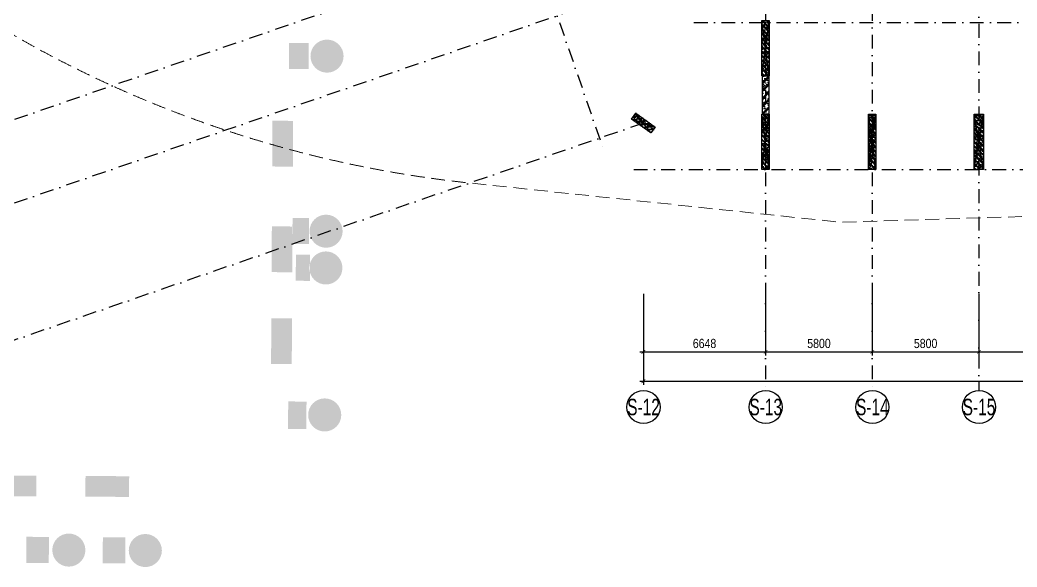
# Model space of a CAD drawing. Header units: millimetres. Extents: x -185400 to 961535, y -14070 to 330824.
# Drawn here: x -86082 to -31849, y -14070 to 15707 of the extents above; entities that cross this region are included whole.
import ezdxf
from ezdxf.enums import TextEntityAlignment as Align

# ---------------------------------------------------------------- set-up
doc = ezdxf.new("R2010")
doc.units = ezdxf.units.MM
doc.header["$LTSCALE"] = 300
doc.header["$MEASUREMENT"] = 0
doc.set_wipeout_variables(frame=1)
doc.linetypes.add('DASHDOT', pattern=[1, 0.5, -0.25, 0, -0.25])
doc.linetypes.add('HIDDEN', pattern=[0.375, 0.25, -0.125])
for name, color, linetype in [('$AUDIT-BAD-LAYER', 7, 'Continuous'), ('AUDIT_I_220805193045-1', 50, 'Continuous'), ('AUDIT_I_220807103235-17', 50, 'Continuous'), ('KC2-COLUMN', 2, 'Continuous'), ('KC2-HATCH', 252, 'Continuous'), ('KT-Dim', 8, 'Continuous'), ('KT-Kich thuoc', 9, 'Continuous'), ('KT-Luoi truc South Tower', 8, 'DASHDOT'), ('ST_MBDV Cot vach 220805$0$AUDIT_I_220805193045-5', 6, 'Continuous')]:
    doc.layers.add(name, color=color, linetype=linetype)
doc.layers.add('KT-Chi gioi XD', color=7, linetype='HIDDEN', true_color=0x0066cc)
doc.styles.add('Arial Narrow', font='ARIALN.TTF')
doc.styles.add('HBA-Text', font='GOTHIC.TTF')
doc.dimstyles.new('ccu12-200', dxfattribs={"dimscale": 200, "dimtxt": 2.5, "dimasz": 1, "dimexe": 1, "dimexo": 2, "dimgap": 1, "dimtad": 1, "dimdec": 0, "dimdsep": 46, "dimtxsty": 'Arial Narrow', "dimblk": 'ARCHTICK', "dimcen": -1, "dimdle": 1, "dimclrd": 256, "dimclre": 256, "dimclrt": 3, "dimadec": 0, "dimazin": 2, "dimtfac": 0.1, "dimtdec": 0, "dimtmove": 0, "dimatfit": 1, "dimldrblk": 'ARCHTICK', "dimfxl": 1, "dimtvp": 0.833333, "dimtolj": 1, "dimtzin": 12, "dimarcsym": 0})

# ---------------------------------------------------------------- blocks, each defined once
blk = doc.blocks.new('_ARCHTICK')
at = {"color": 0, "linetype": 'ByBlock', "const_width": 0.15}
blk.add_lwpolyline([(-0.5, -0.5), (0.5, 0.5)], dxfattribs=at)
blk = doc.blocks.new('*D67')
at = {"layer": 'Defpoints', "color": 0, "transparency": 16777216}
for p in [(-52171, 1204), (-6323, 1204), (-6323, -3959)]:
    blk.add_point(p, dxfattribs=at)
at = {"layer": 'KT-Kich thuoc', "lineweight": -2, "transparency": 16777216}
for p, q in [((-52171, 804), (-52171, -4159)), ((-6323, 804), (-6323, -4159)), ((-52371, -3959), (-6123, -3959))]:
    blk.add_line(p, q, dxfattribs=at)
at = {"layer": 'KT-Kich thuoc', "lineweight": -2, "transparency": 16777216, "xscale": 200, "yscale": 200, "zscale": 200, "rotation": 180}
blk.add_blockref('_ARCHTICK', (-52171, -3959), dxfattribs=at)
at = {"layer": 'KT-Kich thuoc', "lineweight": -2, "transparency": 16777216, "xscale": 200, "yscale": 200, "zscale": 200}
blk.add_blockref('_ARCHTICK', (-6323, -3959), dxfattribs=at)
at = {"layer": 'KT-Kich thuoc', "color": 3, "transparency": 16777216, "insert": (-29247, -3504), "char_height": 500, "attachment_point": 5, "style": 'Arial Narrow'}
blk.add_mtext('\\A1;45848', dxfattribs=at)
blk = doc.blocks.new('*D69')
at = {"layer": 'Defpoints', "color": 0, "transparency": 16777216}
for p in [(-52171, 1204), (-45523, 1204, 0), (-45523, -2359)]:
    blk.add_point(p, dxfattribs=at)
at = {"layer": 'KT-Kich thuoc', "lineweight": -2, "transparency": 16777216}
for p, q in [((-52171, 804), (-52171, -2559)), ((-45523, 804), (-45523, -2559)), ((-52371, -2359), (-45323, -2359))]:
    blk.add_line(p, q, dxfattribs=at)
at = {"layer": 'KT-Kich thuoc', "lineweight": -2, "transparency": 16777216, "xscale": 200, "yscale": 200, "zscale": 200, "rotation": 180}
blk.add_blockref('_ARCHTICK', (-52171, -2359), dxfattribs=at)
at = {"layer": 'KT-Kich thuoc', "lineweight": -2, "transparency": 16777216, "xscale": 200, "yscale": 200, "zscale": 200}
blk.add_blockref('_ARCHTICK', (-45523, -2359), dxfattribs=at)
at = {"layer": 'KT-Kich thuoc', "color": 3, "transparency": 16777216, "insert": (-48847, -1904), "char_height": 500, "attachment_point": 5, "style": 'Arial Narrow'}
blk.add_mtext('\\A1;6648', dxfattribs=at)
blk = doc.blocks.new('*D51')
at = {"layer": 'Defpoints', "color": 0, "transparency": 16777216}
for p in [(-45523, 1204, 0), (-39723, 1204), (-39723, -2359)]:
    blk.add_point(p, dxfattribs=at)
at = {"layer": 'KT-Kich thuoc', "lineweight": -2, "transparency": 16777216}
for p, q in [((-45523, 804), (-45523, -2559)), ((-39723, 804), (-39723, -2559)), ((-45723, -2359), (-39523, -2359))]:
    blk.add_line(p, q, dxfattribs=at)
at = {"layer": 'KT-Kich thuoc', "lineweight": -2, "transparency": 16777216, "xscale": 200, "yscale": 200, "zscale": 200, "rotation": 180}
blk.add_blockref('_ARCHTICK', (-45523, -2359), dxfattribs=at)
at = {"layer": 'KT-Kich thuoc', "lineweight": -2, "transparency": 16777216, "xscale": 200, "yscale": 200, "zscale": 200}
blk.add_blockref('_ARCHTICK', (-39723, -2359), dxfattribs=at)
at = {"layer": 'KT-Kich thuoc', "color": 3, "transparency": 16777216, "insert": (-42623, -1904), "char_height": 500, "attachment_point": 5, "style": 'Arial Narrow'}
blk.add_mtext('\\A1;5800', dxfattribs=at)
blk = doc.blocks.new('*D52')
at = {"layer": 'Defpoints', "color": 0, "transparency": 16777216}
for p in [(-39723, 1204), (-33923, 1204), (-33923, -2359)]:
    blk.add_point(p, dxfattribs=at)
at = {"layer": 'KT-Kich thuoc', "lineweight": -2, "transparency": 16777216}
for p, q in [((-39723, 804), (-39723, -2559)), ((-33923, 804), (-33923, -2559)), ((-39923, -2359), (-33723, -2359))]:
    blk.add_line(p, q, dxfattribs=at)
at = {"layer": 'KT-Kich thuoc', "lineweight": -2, "transparency": 16777216, "xscale": 200, "yscale": 200, "zscale": 200, "rotation": 180}
blk.add_blockref('_ARCHTICK', (-39723, -2359), dxfattribs=at)
at = {"layer": 'KT-Kich thuoc', "lineweight": -2, "transparency": 16777216, "xscale": 200, "yscale": 200, "zscale": 200}
blk.add_blockref('_ARCHTICK', (-33923, -2359), dxfattribs=at)
at = {"layer": 'KT-Kich thuoc', "color": 3, "transparency": 16777216, "insert": (-36823, -1904), "char_height": 500, "attachment_point": 5, "style": 'Arial Narrow'}
blk.add_mtext('\\A1;5800', dxfattribs=at)
blk = doc.blocks.new('*D53')
at = {"layer": 'Defpoints', "color": 0, "transparency": 16777216}
for p in [(-33923, 1204), (-25223, 1204), (-25223, -2359)]:
    blk.add_point(p, dxfattribs=at)
at = {"layer": 'KT-Kich thuoc', "lineweight": -2, "transparency": 16777216}
for p, q in [((-33923, 804), (-33923, -2559)), ((-25223, 804), (-25223, -2559)), ((-34123, -2359), (-25023, -2359))]:
    blk.add_line(p, q, dxfattribs=at)
at = {"layer": 'KT-Kich thuoc', "lineweight": -2, "transparency": 16777216, "xscale": 200, "yscale": 200, "zscale": 200, "rotation": 180}
blk.add_blockref('_ARCHTICK', (-33923, -2359), dxfattribs=at)
at = {"layer": 'KT-Kich thuoc', "lineweight": -2, "transparency": 16777216, "xscale": 200, "yscale": 200, "zscale": 200}
blk.add_blockref('_ARCHTICK', (-25223, -2359), dxfattribs=at)
at = {"layer": 'KT-Kich thuoc', "color": 3, "transparency": 16777216, "insert": (-29573, -1904), "char_height": 500, "attachment_point": 5, "style": 'Arial Narrow'}
blk.add_mtext('\\A1;8700', dxfattribs=at)
blk = doc.blocks.new('GRID-SYM-flat-73')
at = {"layer": 'AUDIT_I_220805193045-1'}
blk.add_circle((0, 0, 0), 900, dxfattribs=at)
at = {"layer": 'AUDIT_I_220805193045-1', "style": 'HBA-Text'}
blk.add_attdef('GRID', text='', height=900, rotation=359.6303, dxfattribs=at).set_placement((0, 0, 0), align=Align.MIDDLE_CENTER)
blk = doc.blocks.new('*U82')
h = blk.add_hatch()
h.set_pattern_fill('VATLIEU04', color=250, scale=40, style=0, pattern_type=2)
h.set_pattern_definition([(50, (-550, 3050), (286.904, -25.101), [30, -330]), (355, (-550, 3050), (-55.5, 300.877), [24, -264]), (100.451, (-526.1, 3047.9), (231.404, 275.776), [25.496, -280.457]), (46.184, (-550, 3130), (426.896, -66.208), [45, -495]), (96.636, (-514.43, 3124.5), (373.865, 389.647), [38.244, -420.685]), (351.184, (-550, 3130), (373.865, 389.65), [36, -396]), (21, (-510, 3110), (238.763, -161.048), [30, -330]), (326, (-510, 3110), (97.326, 290.06), [24, -264]), (71.451, (-490.1, 3096.58), (336.09, 129.012), [25.496, -280.457]), (37.5, (-550, 3050), (4.864, 133.1575), [0, -260.8, 0, -268, 0, -265]), (7.5, (-550, 3050), (105.228, 157.7647), [0, -152.8, 0, -254.8, 0, -101]), (327.5, (-639.2, 3050), (213.529, -9.022), [0, -100, 0, -312, 0, -414]), (317.5, (-679.2, 3050), (233.274, 40.042), [0, -130, 0, -207.2, 0, -294]), (45, (-550, 3050), (-120.208, 120.208), []), (45, (-550, 3099), (-120.208, 120.208), [])])
h.paths.add_polyline_path([(-475, -475), (-75, -475), (-75, 2525), (-475, 2525)])
at = {"color": 6, "ltscale": 0.25}
blk.add_lwpolyline([(-475, -475), (-75, -475), (-75, 2525), (-475, 2525)], close=True, dxfattribs=at)
at = {"layer": 'Defpoints', "linetype": 'ByBlock', "ltscale": 30}
for p, q in [((-75, -475), (-475, 2525)), ((-475, -475), (-75, 2525))]:
    blk.add_line(p, q, dxfattribs=at)
blk = doc.blocks.new('*U77')
h = blk.add_hatch()
h.set_pattern_fill('VATLIEU04', color=250, scale=40, style=0, pattern_type=2)
h.set_pattern_definition([(50, (-450, 3050), (286.904, -25.101), [30, -330]), (355, (-450, 3050), (-55.5, 300.877), [24, -264]), (100.451, (-426.1, 3047.9), (231.404, 275.776), [25.496, -280.457]), (46.184, (-450, 3130), (426.896, -66.208), [45, -495]), (96.636, (-414.43, 3124.5), (373.865, 389.647), [38.244, -420.685]), (351.184, (-450, 3130), (373.865, 389.65), [36, -396]), (21, (-410, 3110), (238.763, -161.048), [30, -330]), (326, (-410, 3110), (97.326, 290.06), [24, -264]), (71.451, (-390.1, 3096.58), (336.09, 129.012), [25.496, -280.457]), (37.5, (-450, 3050), (4.864, 133.1575), [0, -260.8, 0, -268, 0, -265]), (7.5, (-450, 3050), (105.228, 157.7647), [0, -152.8, 0, -254.8, 0, -101]), (327.5, (-539.2, 3050), (213.529, -9.022), [0, -100, 0, -312, 0, -414]), (317.5, (-579.2, 3050), (233.274, 40.042), [0, -130, 0, -207.2, 0, -294]), (45, (-450, 3050), (-120.208, 120.208), []), (45, (-450, 3099), (-120.208, 120.208), [])])
h.paths.add_polyline_path([(-475, -475), (25, -475), (25, 2525), (-475, 2525)])
at = {"color": 6, "ltscale": 0.25}
blk.add_lwpolyline([(-475, -475), (25, -475), (25, 2525), (-475, 2525)], close=True, dxfattribs=at)
at = {"layer": 'Defpoints', "linetype": 'ByBlock', "ltscale": 30}
for p, q in [((25, -475), (-475, 2525)), ((-475, -475), (25, 2525))]:
    blk.add_line(p, q, dxfattribs=at)
blk = doc.blocks.new('*U87')
h = blk.add_hatch()
h.set_pattern_fill('VATLIEU04', color=250, scale=40, style=0, pattern_type=2)
h.set_pattern_definition([(50, (-550, 1350), (286.904, -25.1), [30, -330]), (355, (-550, 1350), (-55.5, 300.877), [24, -264]), (100.451, (-526.1, 1347.9), (231.404, 275.776), [25.496, -280.457]), (46.184, (-550, 1430), (426.896, -66.21), [45, -495]), (96.636, (-514.43, 1424.5), (373.865, 389.65), [38.244, -420.685]), (351.184, (-550, 1430), (373.86, 389.65), [36, -396]), (21, (-510, 1410), (238.763, -161.048), [30, -330]), (326, (-510, 1410), (97.326, 290.06), [24, -264]), (71.451, (-490.1, 1396.58), (336.09, 129.012), [25.496, -280.457]), (37.5, (-550, 1350), (4.864, 133.1575), [0, -260.8, 0, -268, 0, -265]), (7.5, (-550, 1350), (105.228, 157.765), [0, -152.8, 0, -254.8, 0, -101]), (327.5, (-639.2, 1350), (213.529, -9.022), [0, -100, 0, -312, 0, -414]), (317.5, (-679.2, 1350), (233.274, 40.042), [0, -130, 0, -207.2, 0, -294]), (45, (-550, 1350), (-120.208, 120.208), []), (45, (-550, 1399), (-120.208, 120.208), [])])
h.paths.add_polyline_path([(-475, -475), (-75, -475), (-75, 825), (-475, 825)])
at = {"color": 6, "ltscale": 0.25}
blk.add_lwpolyline([(-475, -475), (-75, -475), (-75, 825), (-475, 825)], close=True, dxfattribs=at)
at = {"layer": 'Defpoints', "linetype": 'ByBlock', "ltscale": 30}
for p, q in [((-75, -475), (-475, 825)), ((-475, -475), (-75, 825))]:
    blk.add_line(p, q, dxfattribs=at)
blk = doc.blocks.new('A$C4CF74F6B')
at = {"layer": 'KC2-HATCH'}
h = blk.add_hatch(dxfattribs=at)
h.set_pattern_fill('BT-01', color=256, scale=70, pattern_type=2)
h.set_pattern_definition([(50, (-156179.34, 173115.92), (502.0821, -43.9265), [52.5, -577.5]), (355, (-156179.34, 173115.9), (-97.1259, 526.5345), [42, -462]), (100.4514, (-156137.5, 173112.26), (404.9566, 482.6077), [44.6181, -490.7995]), (46.1842, (-156179.34, 173255.9), (747.0687, -115.8633), [78.75, -866.25]), (96.6356, (-156117.1, 173246.3), (654.264, 681.8825), [66.9272, -736.199]), (351.1842, (-156179.3, 173255.9), (654.2634, 681.883), [63, -693]), (21, (-156109.34, 173220.92), (417.8349, -281.8332), [52.5, -577.5]), (326, (-156109.34, 173220.9), (170.3207, 507.605), [42, -462]), (71.4514, (-156074.5, 173197.44), (588.1558, 225.7713), [44.6181, -490.7995]), (37.5, (-156179.34, 173115.92), (8.5119, 233.0257), [0, -456.4, 0, -469, 0, -463.75]), (7.5, (-156179.34, 173115.92), (184.14868, 276.0882), [0, -267.4, 0, -445.9, 0, -176.75]), (327.5, (-156335.44, 173115.92), (373.6757, -15.78841), [0, -175, 0, -546, 0, -724.5]), (317.5, (-156405.44, 173115.92), (408.2303, 70.0735), [0, -227.5, 0, -362.6, 0, -514.5]), (45, (-156179.34, 173115.92), (-210.36427, 210.36427), []), (45, (-156179.34, 173201.67), (-210.36427, 210.36427), [])])
h.paths.add_polyline_path([(-39375, 5100), (-39025, 5100), (-39025, 3000), (-39375, 3000)])
at = {"layer": 'KC2-COLUMN', "elevation": 0}
blk.add_lwpolyline([(-39375, 5100), (-39025, 5100), (-39025, 3000), (-39375, 3000)], close=True, dxfattribs=at)
blk = doc.blocks.new('Asix South Tower')
at = {"layer": 'KT-Luoi truc South Tower', "ltscale": 5}
for p, q in [((-72397.8, 60940.8), (-54303.1, 8530.3)), ((-33923, 33491.9), (-33923, -4459.1)), ((-45523, 29903.8), (-45523, -4459.1)), ((-39723, 29903.8), (-39723, -4459.1)), ((-47391.3, 23749.2), (-101381.4, 5109.2)), ((-45988, 19684.6), (-99978.1, 1044.6)), ((-49426.2, 15570.4), (10118.8, 15570.4)), ((-52170.8, 10095.3), (-96381.5, -5168.4)), ((-52698.1, 7570.4), (10118.8, 7570.4))]:
    blk.add_line(p, q, dxfattribs=at)
at = {"layer": 'KT-Dim'}
ref = blk.add_blockref('GRID-SYM-flat-73', (-52165.7, -5359.1, 0), dxfattribs=dict(at, rotation=0.325197994598278))
ref.add_attrib('GRID', 'S-12', dxfattribs={"layer": 'AUDIT_I_220807103235-17', "height": 900, "style": 'HBA-Text', "width": 0.7}).set_placement((-52165.7, -5359.1, 0), align=Align.MIDDLE_CENTER)
ref = blk.add_blockref('GRID-SYM-flat-73', (-45517.9, -5359.1, 0), dxfattribs=dict(at, rotation=0.325197994598278))
ref.add_attrib('GRID', 'S-13', dxfattribs={"layer": 'AUDIT_I_220807103235-17', "height": 900, "style": 'HBA-Text', "width": 0.7}).set_placement((-45517.9, -5359.1, 0), align=Align.MIDDLE_CENTER)
ref = blk.add_blockref('GRID-SYM-flat-73', (-39717.9, -5359.1, 0), dxfattribs=dict(at, rotation=0.325197994598278))
ref.add_attrib('GRID', 'S-14', dxfattribs={"layer": 'AUDIT_I_220807103235-17', "height": 900, "style": 'HBA-Text', "width": 0.7}).set_placement((-39717.9, -5359.1, 0), align=Align.MIDDLE_CENTER)
ref = blk.add_blockref('GRID-SYM-flat-73', (-33917.9, -5359.1, 0), dxfattribs=dict(at, rotation=0.325197994598278))
ref.add_attrib('GRID', 'S-15', dxfattribs={"layer": 'AUDIT_I_220807103235-17', "height": 900, "style": 'HBA-Text', "width": 0.7}).set_placement((-33917.9, -5359.1, 0), align=Align.MIDDLE_CENTER)
at = {"layer": 'KT-Kich thuoc'}
for base, p1, p2, picture, middle in [((-6323, -3959.1), (-52170.8, 1204.1), (-6323, 1204.1), '*D67', (-29246.9, -3503.8)), ((-45523, -2359.1), (-52170.8, 1204.1), (-45523, 1204.1, 0), '*D69', (-48846.9, -1903.8)), ((-39723, -2359.1), (-45523, 1204.1, 0), (-39723, 1204.1), '*D51', (-42623, -1903.8)), ((-33923, -2359.1), (-39723, 1204.1), (-33923, 1204.1), '*D52', (-36823, -1903.8)), ((-25223, -2359.1), (-33923, 1204.1), (-25223, 1204.1), '*D53', (-29573, -1903.8))]:
    dim = blk.add_linear_dim(base=base, p1=p1, p2=p2, dimstyle='ccu12-200', dxfattribs=at)
    dim.commit()
    dim.dimension.update_dxf_attribs({"geometry": picture, "text_midpoint": middle})

msp = doc.modelspace()

# ---------------------------------------------------------------- hatches: boundary and pattern name
at = {"layer": '$AUDIT-BAD-LAYER'}
h = msp.add_hatch(dxfattribs=at)
h.set_pattern_fill('ACET-2D-ANSI31', color=256)
h.set_pattern_definition([(45, (5.27543, -15.29099), (-0.08838834765, 0.08838834765), [])])
h.paths.add_polyline_path([(-152992, 35260.2), (-153807.4, 37623.5), (-155981.6, 36873.4), (-155166.3, 34510.1)], flags=0)
h.paths.add_polyline_path([(-153334.7, 37786.6), (-152519.4, 35423.3), (-150345.1, 36173.4), (-151160.5, 38536.7)], flags=16)
h.paths.add_polyline_path([(-81572.3, -12446.3), (-81581.4, -13864.1), (-80353.8, -13872.1), (-80344.7, -12454.2)])
edge = h.paths.add_edge_path()
edge.add_arc((-79262.8, -13170.1), 900, 0, 360)
h.paths.add_polyline_path([(-174845.3, 38775), (-174414.4, 37424.2), (-173542.7, 37702.3), (-173973.6, 39053.1)], flags=16)
edge = h.paths.add_edge_path(flags=16)
edge.add_arc((-172872, 38660.4), 900, 0, 360)
h.paths.add_polyline_path([(-110555.5, 20932.7), (-110092.7, 19592.4), (-109451.7, 19813.7), (-109914.4, 21154)])
edge = h.paths.add_edge_path()
edge.add_arc((-108915.8, 20748.7), 900, 0, 360)
h.paths.add_polyline_path([(-112698.4, 26328.8), (-112235.7, 24988.5), (-111427.9, 25267.4), (-111890.6, 26607.6)])
edge = h.paths.add_edge_path()
edge.add_arc((-110808.6, 26231.2), 900, 0, 360)
h.paths.add_polyline_path([(-138364.3, 646.7), (-137901.6, -693.6), (-137277.2, -478), (-137739.9, 862.3)])
edge = h.paths.add_edge_path()
edge.add_arc((-136749.6, 454.2), 900, 0, 360)
h.paths.add_polyline_path([(-143828.3, 15581.2), (-143365.6, 14240.9), (-142557.8, 14519.8), (-143020.5, 15860.1)], flags=16)
edge = h.paths.add_edge_path(flags=16)
edge.add_arc((-141938.5, 15483.7), 900, 0, 360)
h.paths.add_polyline_path([(-154331.1, 43985.8), (-153900.1, 42635), (-153193.7, 42860.4), (-153624.6, 44211.2)])
edge = h.paths.add_edge_path()
edge.add_arc((-152605.7, 43792.1), 900, 0, 360)
h.paths.add_polyline_path([(-157119.6, 43023.1), (-156688.6, 41672.3), (-155982.2, 41897.6), (-156413.1, 43248.5)])
edge = h.paths.add_edge_path()
edge.add_arc((-155394.1, 42829.4), 900, 0, 360)
h.paths.add_polyline_path([(-176260.9, 36414.6), (-175830, 35063.8), (-175123.5, 35289.1), (-175554.5, 36640)], flags=16)
edge = h.paths.add_edge_path(flags=16)
edge.add_arc((-174535.5, 36220.9), 900, 0, 360)
h.paths.add_polyline_path([(-148943.9, 45845.7), (-148513, 44494.9), (-147806.5, 44720.3), (-148237.5, 46071.1)])
edge = h.paths.add_edge_path()
edge.add_arc((-147218.5, 45652), 900, 0, 360)
h.paths.add_polyline_path([(-182878.4, 34129.9), (-182447.4, 32779.1), (-181741, 33004.5), (-182171.9, 34355.3)])
edge = h.paths.add_edge_path(flags=16)
edge.add_arc((-181153, 33936.2), 900, 0, 360)
h.paths.add_polyline_path([(-181416.8, 15649.5), (-180954.1, 14309.2), (-180038.6, 14625.3), (-180501.3, 15965.6)])
edge = h.paths.add_edge_path(flags=16)
edge.add_arc((-179365.4, 15607.7), 900, 0, 360)
h.paths.add_polyline_path([(-178647.3, 7922.9), (-178196.4, 6578.6), (-177335.4, 6867.3), (-177786.3, 8211.6)])
edge = h.paths.add_edge_path(flags=16)
edge.add_arc((-176682.2, 7834.1), 900, 0, 360)
h.paths.add_polyline_path([(-182226.9, 19020.1), (-181776.1, 17675.8), (-181056.4, 17917.1), (-181507.2, 19261.4)])
edge = h.paths.add_edge_path()
edge.add_arc((-180473.8, 18860.2), 900, 0, 360)
h.paths.add_polyline_path([(-165296, 40200.2), (-164865, 38849.4), (-164158.6, 39074.7), (-164589.5, 40425.6)], flags=16)
edge = h.paths.add_edge_path(flags=16)
edge.add_arc((-163570.6, 40006.5), 900, 0, 360)
h.paths.add_polyline_path([(-170778.5, 38307.4), (-170347.5, 36956.6), (-169641, 37181.9), (-170072, 38532.8)], flags=16)
edge = h.paths.add_edge_path(flags=16)
edge.add_arc((-169053, 38113.7), 900, 0, 360)
h.paths.add_polyline_path([(-185399.7, 27816.4), (-184948.8, 26472), (-184091.5, 26759.6), (-184542.3, 28103.9)])
edge = h.paths.add_edge_path()
edge.add_arc((-183440.1, 27725.8), 900, 0, 360)
h.paths.add_polyline_path([(-141685.3, 10185.2), (-141222.6, 8844.9), (-140581.6, 9066.2), (-141044.3, 10406.5)], flags=16)
edge = h.paths.add_edge_path(flags=16)
edge.add_arc((-140045.7, 10001.2), 900, 0, 360)
h.paths.add_polyline_path([(-139927.9, 4655.9), (-139465.2, 3315.7), (-138733.9, 3568.1), (-139196.6, 4908.4)])
edge = h.paths.add_edge_path()
edge.add_arc((-138152.8, 4518.8), 900, 0, 360)
h.paths.add_polyline_path([(-114826.3, 31730.1), (-114363.5, 30389.8), (-113399, 30722.8), (-113861.8, 32063.1)])
edge = h.paths.add_edge_path()
edge.add_arc((-112701.4, 31713.6), 900, 0, 360)
h.paths.add_polyline_path([(-116237.5, 37378.8), (-115774.8, 36038.5), (-115131.3, 36260.6), (-115594.1, 37600.9)], flags=16)
edge = h.paths.add_edge_path()
edge.add_arc((-114594.2, 37196.1), 900, 0, 360)
h.paths.add_polyline_path([(-118194.1, 42839.2), (-117731.4, 41498.9), (-117045.4, 41735.8), (-117508.1, 43076)], flags=17)
edge = h.paths.add_edge_path(flags=17)
edge.add_arc((-116487, 42678.6), 900, 0, 360)
h.paths.add_polyline_path([(-71490.6, -5057.2), (-71500.2, -6547.6), (-70504.9, -6554), (-70495.3, -5063.6)])
edge = h.paths.add_edge_path()
edge.add_arc((-69505.5, -5791.1), 900, 0, 360)
h.paths.add_polyline_path([(-71072.3, 2928.2), (-71081.4, 1510.3), (-70307, 1505.3), (-70297.8, 2923.2)])
edge = h.paths.add_edge_path()
edge.add_arc((-69442.5, 2208.7), 900, 0, 360)
h.paths.add_polyline_path([(-71255.6, 4929.4), (-71264.7, 3511.5), (-70360.5, 3505.7), (-70351.3, 4923.6)])
edge = h.paths.add_edge_path()
edge.add_arc((-69431.1, 4208.7), 900, 0, 360)
h.paths.add_polyline_path([(-71439.7, 14459), (-71448.9, 13041.1), (-70387.4, 13034.3), (-70378.3, 14452.1)])
edge = h.paths.add_edge_path()
edge.add_arc((-69379.5, 13736.7), 900, 0, 360)
h.paths.add_polyline_path([(-85732.4, -12422.6), (-85741.5, -13840.5), (-84513.9, -13848.4), (-84504.7, -12430.6)])
edge = h.paths.add_edge_path()
edge.add_arc((-83422.9, -13146.5), 900, 0, 360)
h.paths.add_polyline_path([(-91805.1, -12362.6), (-91814.3, -13780.5), (-90586.7, -13788.4), (-90577.5, -12370.5)])
edge = h.paths.add_edge_path()
edge.add_arc((-89495.7, -13086.5), 900, 0, 360)
h.paths.add_polyline_path([(-100505, -12306.5), (-100514.1, -13724.3), (-99286.5, -13732.3), (-99277.4, -12314.4)])
edge = h.paths.add_edge_path()
edge.add_arc((-98195.5, -13030.3), 900, 0, 360)
h.paths.add_polyline_path([(-109204.8, -12250.3), (-109213.9, -13668.2), (-107986.3, -13676.1), (-107977.2, -12258.2)])
edge = h.paths.add_edge_path()
edge.add_arc((-106895.3, -12974.2), 900, 0, 360)
h.paths.add_polyline_path([(-114985, -12212.8), (-114994.1, -13630.7), (-113766.5, -13638.7), (-113757.4, -12220.8)])
edge = h.paths.add_edge_path()
edge.add_arc((-112675.5, -12936.7), 900, 0, 360)
h.paths.add_polyline_path([(-128242, 51140.4), (-127810.3, 49789.8), (-126640.9, 50163.6), (-127072.6, 51514.2)])
edge = h.paths.add_edge_path()
edge.add_arc((-125821.9, 51169.6), 900, 0, 360)
h.paths.add_polyline_path([(-134132.3, 49194.7), (-133700.6, 47844.1), (-132531.2, 48217.9), (-132962.9, 49568.5)])
edge = h.paths.add_edge_path()
edge.add_arc((-131712.2, 49223.9), 900, 0, 360)
h.paths.add_polyline_path([(-136999.9, 48099), (-136568.3, 46748.4), (-135861.9, 46974.1), (-136293.6, 48324.7)])
edge = h.paths.add_edge_path()
edge.add_arc((-135274.4, 47906.2), 900, 0, 360)
h.paths.add_polyline_path([(-145979.8, 44998.7), (-145548.1, 43648.1), (-144841.8, 43873.8), (-145273.5, 45224.4)])
edge = h.paths.add_edge_path()
edge.add_arc((-144254.3, 44805.9), 900, 0, 360)
h.paths.add_polyline_path([(-120784.9, -12179.9), (-120794, -13597.8), (-119566.4, -13605.7), (-119557.3, -12187.9)])
edge = h.paths.add_edge_path()
edge.add_arc((-118475.4, -12903.8), 900, 0, 360)
h.paths.add_polyline_path([(-82516, -9113.7), (-82522.4, -10238.7), (-80147.4, -10252.2), (-80141, -9127.2)])
edge = h.paths.add_edge_path()
edge.add_line((-79107.3, 16601.5), (-79270.9, -12221.9))
edge = h.paths.add_edge_path()
edge.add_line((-83257.3, 16625), (-83420.8, -12198.4))
edge = h.paths.add_edge_path(flags=16)
edge.add_line((-172578.3, 37809.7), (-172195.6, 36701.1))
edge = h.paths.add_edge_path(flags=16)
edge.add_line((-172865.5, 35826.8), (-172195.6, 36701.1))
edge = h.paths.add_edge_path()
edge.add_line((-172865.5, 35826.8), (-163741.6, 9399.5))
h.paths.add_polyline_path([(-154920.9, 41367.3), (-154554.9, 40303.4), (-151701.2, 41285), (-152067.1, 42348.8)])
edge = h.paths.add_edge_path()
edge.add_line((-155100.4, 41978.7), (-145976.5, 15551.4))
h.paths.add_polyline_path([(-110919.3, 24721.3), (-111982.7, 24354.2), (-110997.8, 21501.6), (-109934.4, 21868.7)])
h.paths.add_polyline_path([(-112812.1, 30203.8), (-113875.5, 29836.7), (-112890.6, 26984), (-111827.2, 27351.2)])
edge = h.paths.add_edge_path()
edge.add_line((-143350.2, 33404.1), (-117337.7, 42384.8))
edge = h.paths.add_edge_path()
edge.add_line((-146829.5, 44834.2), (-137705.5, 18406.9))
edge = h.paths.add_edge_path()
edge.add_line((-180858.5, 33085.7), (-171734.5, 6658.5))
edge = h.paths.add_edge_path()
edge.add_line((-174241.8, 35370.2), (-165117.8, 8942.9))
h.paths.add_polyline_path([(-134407.7, 5133.6), (-135471.1, 4766.4), (-134486.3, 1913.8), (-133422.9, 2280.9)], flags=16)
h.paths.add_polyline_path([(-137948.6, 15389.5), (-139012, 15022.4), (-138027.1, 12169.8), (-136963.7, 12536.9)], flags=16)
edge = h.paths.add_edge_path()
edge.add_line((-135898.8, 747.9), (-118363.6, 6801.9))
edge = h.paths.add_edge_path()
edge.add_line((-137302.1, 4812.5), (-118337.7, 11359.9))
edge = h.paths.add_edge_path()
edge.add_line((-139194.9, 10294.9), (-109916.6, 20403.2))
edge = h.paths.add_edge_path()
edge.add_line((-141457.4, 27921.6), (-115444.9, 36902.4))
edge = h.paths.add_edge_path()
edge.add_line((-141087.7, 15777.4), (-111809.4, 25885.7))
edge = h.paths.add_edge_path()
edge.add_line((-139564.6, 22439.2), (-113552.1, 31419.9))
edge = h.paths.add_edge_path()
edge.add_line((-122287, 4508.7), (-70348.3, 4213.9))
edge = h.paths.add_edge_path()
edge.add_line((-122298.3, 2508.7), (-70359.6, 2213.9))
edge = h.paths.add_edge_path()
edge.add_line((-182680.4, 27979.6), (-143165.1, 41612.5))
edge = h.paths.add_edge_path()
edge.add_line((-179582.1, 18999), (-140066.8, 32631.9))
edge = h.paths.add_edge_path()
edge.add_line((-178929.8, 17108.4), (-139414.5, 30741.3))
edge = h.paths.add_edge_path()
edge.add_line((-168759.3, 37263), (-159635.3, 10835.7))
edge = h.paths.add_edge_path()
edge.add_line((-163276.9, 39155.8), (-154152.9, 12728.5))
edge = h.paths.add_edge_path()
edge.add_line((-152311.9, 42941.4), (-143188, 16514.1))
edge = h.paths.add_edge_path()
edge.add_line((-143960.6, 43955.2), (-135413.3, 19198.3))
edge = h.paths.add_edge_path()
edge.add_line((-146252.8, 43163.8), (-137705.5, 18406.9))
edge = h.paths.add_edge_path()
edge.add_line((-132894.4, 47141), (-118224.1, 4649))
edge = h.paths.add_edge_path()
edge.add_line((-89307.2, 16659.4), (-89470.7, -12164.1))
edge = h.paths.add_edge_path()
edge.add_line((-98007, 16708.8), (-98170.6, -12114.7))
edge = h.paths.add_edge_path()
edge.add_line((-106706.9, 16758.1), (-106870.5, -12065.3))
edge = h.paths.add_edge_path()
edge.add_line((-112506.8, 16791.1), (-112670.4, -12032.4))
h.paths.add_polyline_path([(-72362, 7730.7), (-71237, 7724.3), (-71222.9, 10213.6), (-72347.9, 10219.9)])
h.paths.add_polyline_path([(-72394.6, 1980.8), (-71269.6, 1974.4), (-71255.5, 4463.7), (-72380.5, 4470)])
h.paths.add_polyline_path([(-72423, -3019.1), (-71298, -3025.5), (-71283.9, -536.3), (-72408.9, -529.9)])
edge = h.paths.add_edge_path()
edge.add_line((-122233.1, 14008.5), (-70294.4, 13713.7))
h.paths.add_polyline_path([(-103764.1, -8978.2), (-103771.4, -10103.1), (-101282.1, -10119.2), (-101274.9, -8994.2)])
h.paths.add_polyline_path([(-87673.9, -9079.7), (-87681.6, -10204.6), (-85192.4, -10221.5), (-85184.7, -9096.6)])
h.paths.add_polyline_path([(-95064.3, -9034.3), (-95071.6, -10159.3), (-92582.3, -10175.3), (-92575.1, -9050.4)])
h.paths.add_polyline_path([(-178518.3, 33215.8), (-178151.1, 32152.4), (-175798.1, 32964.8), (-176165.3, 34028.2)], flags=16)
h.paths.add_polyline_path([(-172468.7, 35304.5), (-172101.5, 34241), (-169748.5, 35053.4), (-170115.7, 36116.8)], flags=16)
h.paths.add_polyline_path([(-166986.2, 37197.3), (-166619.1, 36133.9), (-164266.1, 36946.2), (-164633.2, 38009.6)], flags=16)
h.paths.add_polyline_path([(-160162.6, 39557.3), (-159794.1, 38494.4), (-157442.1, 39309.8), (-157810.6, 40372.8)], flags=16)
h.paths.add_polyline_path([(-111282, -8938.9), (-111286.9, -10063.9), (-108269.1, -10077), (-108264.2, -8952)])
edge = h.paths.add_edge_path()
edge.add_line((-118306.7, 16824), (-118470.3, -11999.5))
h.paths.add_polyline_path([(-117074.4, -8895.2), (-117084, -10020.1), (-114066.3, -10045.9), (-114056.7, -8921)])
h.paths.add_polyline_path([(-178268.2, 19991.1), (-179331.6, 19623.9), (-178346.7, 16771.3), (-177283.3, 17138.4)], flags=16)
h.paths.add_polyline_path([(-146354.7, 42550.7), (-145987.5, 41487.3), (-143134.9, 42472.1), (-143502, 43535.5)], flags=16)
h.paths.add_polyline_path([(-150788.7, 42789.4), (-150421.5, 41726), (-147568.9, 42710.9), (-147936, 43774.3)])
h.paths.add_polyline_path([(-176391.7, 14555.9), (-177455.1, 14188.7), (-176470.2, 11336.1), (-175406.8, 11703.3)], flags=16)
h.paths.add_polyline_path([(-180144.7, 25426.3), (-181208.1, 25059.1), (-180223.2, 22206.5), (-179159.8, 22573.6)])
edge = h.paths.add_edge_path(flags=16)
edge.add_line((-179206.5, 16493.6), (-178902.7, 17117.7))
edge = h.paths.add_edge_path()
edge.add_line((-175831.5, 8127.8), (-136316.2, 21760.7))
h.paths.add_polyline_path([(-116597, 41168.9), (-117660.4, 40801.8), (-116675.6, 37949.2), (-115612.1, 38316.3)], flags=17)
h.paths.add_polyline_path([(-114704.9, 35686.3), (-115768.3, 35319.1), (-114783.4, 32466.5), (-113720, 32833.6)], flags=17)
h.paths.add_polyline_path([(-136055.8, 9907.1), (-137119.2, 9539.9), (-136134.3, 6687.3), (-135070.9, 7054.4)], flags=16)
h.paths.add_polyline_path([(-130557.2, 48004.7), (-130190.1, 46941.3), (-127337.4, 47926.2), (-127704.6, 48989.6)])
h.paths.add_polyline_path([(-135283.5, 46373), (-134916.3, 45309.6), (-132063.7, 46294.4), (-132430.8, 47357.9)])
h.paths.add_polyline_path([(-140718.6, 44496.5), (-140351.5, 43433.1), (-137498.9, 44418), (-137866, 45481.4)])
edge = h.paths.add_edge_path()
edge.add_line((-132894.4, 47141), (-132237.9, 48489.7))
edge = h.paths.add_edge_path()
edge.add_line((-134980.7, 47055.5), (-120114.6, 3996.3))
edge = h.paths.add_edge_path()
edge.add_line((-125528.2, 50318.9), (-113710.1, 16088.3))
edge = h.paths.add_edge_path()
edge.add_line((-122343.7, -5491.2), (-70405, -5786))
h.paths.add_polyline_path([(-156363.1, 37059.2), (-155352, 34128.7), (-149963.7, 35987.6), (-150974.7, 38918.1)], flags=16)

# ---------------------------------------------------------------- block references
at = {"layer": 'ST_MBDV Cot vach 220805$0$AUDIT_I_220805193045-5', "linetype": 'ByBlock', "xscale": -1}
for name, p, rotation in [('*U87', (-52188.9, 9770, 0), 54.35941822448696), ('*U82', (-39998.1, 8045.6, 0), 359.9999999999985), ('*U77', (-34148.1, 8045.6, 0), 359.9999999999985)]:
    msp.add_blockref(name, p, dxfattribs=dict(at, rotation=rotation))

# ---------------------------------------------------------------- wipeouts: each hides what was drawn before it
msp.add_wipeout([(-45698, 12670.6), (-45348, 12670.6), (-45348, 10570.6), (-45698, 10570.4)]).translate(0, 0, 0).dxf.layer = 'KT-Kich thuoc'

# ---------------------------------------------------------------- next in the draw order: linework, layer by layer
at = {"layer": 'KT-Chi gioi XD', "lineweight": 13, "ltscale": 10, "elevation": 0, "flags": 128}
msp.add_lwpolyline([(-29078.1, 143772.1), (-33774.2, 161645), (-36124.3, 162456.9), (-45058.2, 155685.5), (-68562, 137753.5), (-92229.5, 120645.5, 0.684877), (-61797, 6849.6), (-41426.4, 4693.7), (-2997.3, 5908.3), (-146.9, 9554.9)], format="xyb", close=True, dxfattribs=at)

# ---------------------------------------------------------------- next in the draw order: block references
at = {"layer": 'KT-Kich thuoc'}
for name, p in [('A$C4CF74F6B', (-6323.1, 7570.6, 0)), ('Asix South Tower', (0, 0))]:
    msp.add_blockref(name, p, dxfattribs=at)
at = {"layer": 'ST_MBDV Cot vach 220805$0$AUDIT_I_220805193045-5', "linetype": 'ByBlock', "xscale": -1, "rotation": 359.9999999999985}
for p in [(-45798.1, 13145.6, 0), (-45798.1, 8045.6, 0)]:
    msp.add_blockref('*U82', p, dxfattribs=at)

doc.saveas('drawing.dxf')
